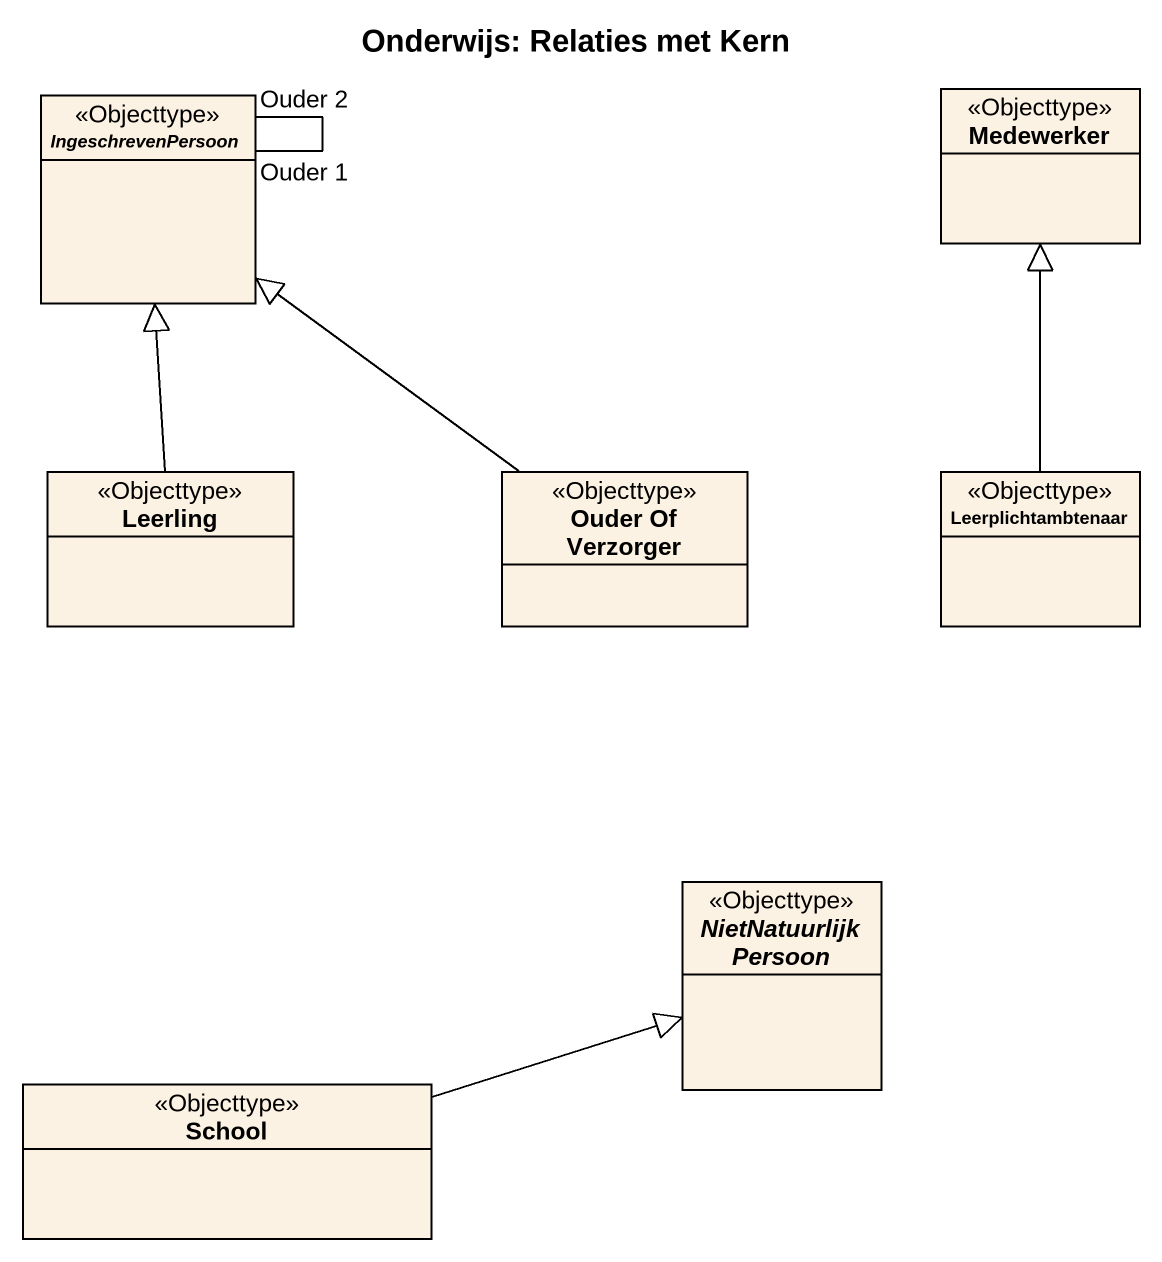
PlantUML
@startuml
title Onderwijs: Relaties met Kern
hide circle
hide empty members
abstract class IngeschrevenPersoon <<Objecttype>>
class Medewerker <<Objecttype>>
class Leerling <<Objecttype>>
class "Ouder Of Verzorger" as Ouder_Of_Verzorger <<Objecttype>>
class Leerplichtambtenaar <<Objecttype>>
abstract class NietNatuurlijkPersoon <<Objecttype>>
class School <<Objecttype>>
IngeschrevenPersoon -- IngeschrevenPersoon : Ouder 1
IngeschrevenPersoon -- IngeschrevenPersoon : Ouder 2
Leerling -up-|> IngeschrevenPersoon
Ouder_Of_Verzorger -up-|> IngeschrevenPersoon
Leerplichtambtenaar -up-|> Medewerker
School -right-|> NietNatuurlijkPersoon
School -right-|> NietNatuurlijkPersoon
@enduml
